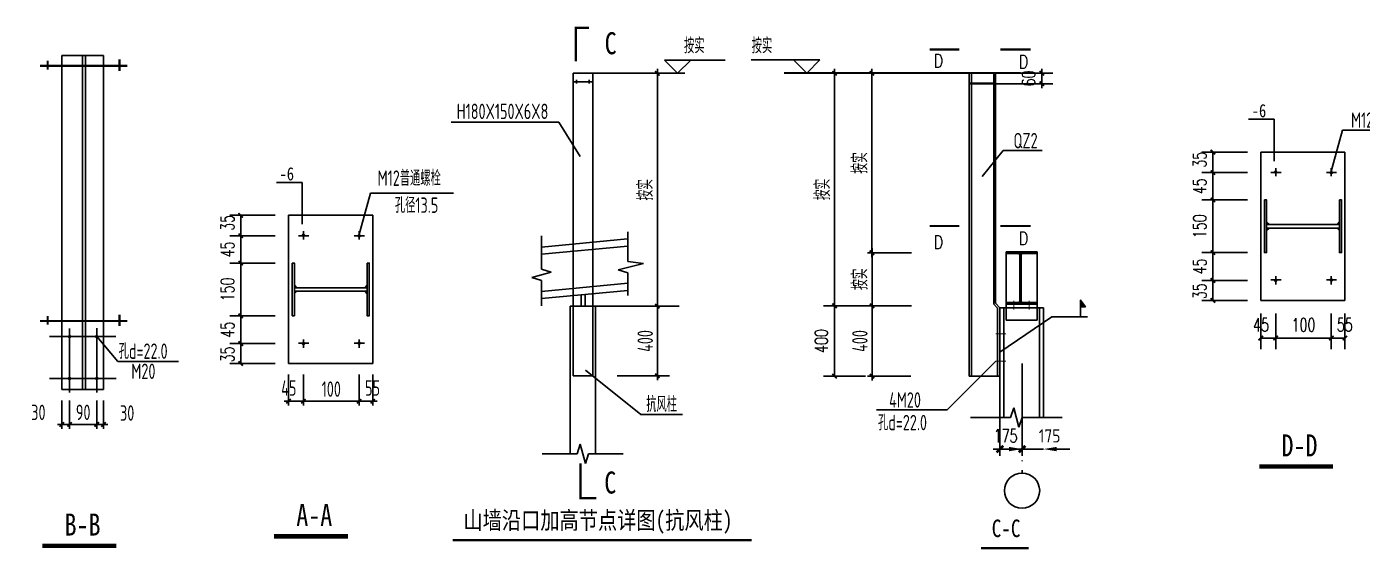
# Model space of a CAD drawing. Extents: x 293620 to 503924, y -252071 to 755100.
# Drawn here: x 422944 to 453276, y -233588 to -221716 of the extents above; entities that cross this region are included whole.
import ezdxf
from ezdxf.enums import TextEntityAlignment as Align

# ---------------------------------------------------------------- set-up
doc = ezdxf.new("R2010")
doc.units = 0
doc.header["$LTSCALE"] = 1000
doc.header["$MEASUREMENT"] = 0
doc.linetypes.add('DOTE', pattern=[2.42, 2, -0.2, 0.02, -0.2])
doc.layers.get('Defpoints').update_dxf_attribs({"color": 250})
doc.layers.add('10', color=7, linetype='Continuous', lineweight=35)
for name, color, linetype in [('dim', 7, 'Continuous'), ('DOTE', 14, 'DOTE'), ('OTHER', 7, 'Continuous'), ('PUB_DIM', 171, 'Continuous'), ('PUB_TEXT', 7, 'Continuous'), ('TEXT', 7, 'Continuous'), ('水平支撑', 4, 'Continuous')]:
    doc.layers.add(name, color=color, linetype=linetype)
doc.styles.add('-宋体', font='', dxfattribs={"width": 0.8})
doc.styles.add('DIM_FONT', font='SIMPLEX', dxfattribs={"width": 0.7, "bigfont": 'GBCBIG'})
doc.styles.get("Standard").update_dxf_attribs({"font": 'gbenor.shx', "bigfont": 'gbcbig.shx'})
doc.styles.add('TSSD_Dimension', font='Tssdeng.shx', dxfattribs={"width": 0.7, "bigfont": 'hztxt.shx'})
doc.styles.add('TSSD_REIN', font='tssdeng.shx', dxfattribs={"width": 0.7, "bigfont": 'tssdchn.shx'})
doc.styles.get('-宋体').set_extended_font_data('SimSun')
doc.dimstyles.new('DIMA', dxfattribs={"dimtxt": 300, "dimasz": 150, "dimexe": 150, "dimexo": 100, "dimgap": 50, "dimtad": 1, "dimdec": 0, "dimzin": 0, "dimdsep": 46, "dimtxsty": 'DIM_FONT', "dimblk": 'ARCHTICK', "dimcen": 0.09, "dimdle": 150, "dimclrt": 3, "dimadec": 0, "dimazin": 0, "dimtfac": 1, "dimtdec": 0, "dimtmove": 2, "dimatfit": 3, "dimldrblk": 'ARCHTICK', "dimfxl": 0, "dimtolj": 1, "dimtzin": 0, "dimarcsym": 0})
doc.dimstyles.new('dimb', dxfattribs={"dimtxt": 300, "dimasz": 300, "dimexe": 250, "dimexo": 300, "dimgap": 150, "dimtad": 1, "dimdec": 0, "dimzin": 0, "dimdsep": 46, "dimtxsty": 'Standard', "dimcen": 0.09, "dimse1": 1, "dimse2": 1, "dimclrt": 7, "dimadec": 1, "dimazin": 0, "dimtfac": 1, "dimtdec": 0, "dimtix": 1, "dimtmove": 2, "dimatfit": 3, "dimfxl": 0, "dimtolj": 1, "dimtzin": 0, "dimarcsym": 0})
doc.dimstyles.new('DIMN', dxfattribs={"dimtxt": 300, "dimasz": 100, "dimexe": 250, "dimexo": 300, "dimgap": 150, "dimtad": 1, "dimdec": 0, "dimzin": 0, "dimdsep": 46, "dimtxsty": 'DIM_FONT', "dimblk": 'ARCHTICK', "dimcen": 0.09, "dimclrt": 7, "dimazin": 2, "dimtfac": 1, "dimtdec": 0, "dimtix": 1, "dimtmove": 2, "dimatfit": 3, "dimfxl": 0, "dimtolj": 1, "dimtzin": 0, "dimarcsym": 0})
doc.dimstyles.new('TSSD_100_100', dxfattribs={"dimtxt": 350, "dimasz": 100, "dimexe": 100, "dimexo": 250, "dimgap": 100, "dimtad": 1, "dimdec": 0, "dimzin": 0, "dimdsep": 46, "dimtxsty": 'TSSD_Dimension', "dimblk": 'ARCHTICK', "dimblk1": 'ARCHTICK', "dimblk2": 'ARCHTICK', "dimcen": 0, "dimdle": 100, "dimclrt": 7, "dimadec": 0, "dimazin": 0, "dimtfac": 1, "dimtdec": 0, "dimtix": 1, "dimtmove": 2, "dimatfit": 3, "dimfxl": 0, "dimtolj": 1, "dimtzin": 0, "dimarcsym": 0})
doc.dimstyles.new('TSSD_20_100', dxfattribs={"dimtxt": 350, "dimasz": 100, "dimexe": 100, "dimexo": 250, "dimgap": 100, "dimtad": 1, "dimdec": 0, "dimlfac": 0.2, "dimzin": 0, "dimdsep": 46, "dimtxsty": 'TSSD_Dimension', "dimblk": 'ARCHTICK', "dimblk1": 'ARCHTICK', "dimblk2": 'ARCHTICK', "dimcen": 0, "dimdle": 100, "dimclrt": 7, "dimadec": 0, "dimazin": 0, "dimtfac": 1, "dimtdec": 0, "dimtix": 1, "dimtmove": 2, "dimatfit": 3, "dimfxl": 0, "dimtolj": 1, "dimtzin": 0, "dimarcsym": 0})

# ---------------------------------------------------------------- blocks, each defined once
blk = doc.blocks.new('_ArchTick')
at = {"color": 0, "linetype": 'ByBlock', "const_width": 0.4}
blk.add_lwpolyline([(-0.5, -0.5), (0.5, 0.5)], dxfattribs=at)
blk = doc.blocks.new('*D603')
at = {"layer": 'Defpoints', "color": 0}
for p in [(450969, -225651), (449883, -226849), (450969, -226849)]:
    blk.add_point(p, dxfattribs=at)
at = {"layer": 'PUB_DIM', "color": 0, "lineweight": -2}
for p, q in [((450669, -225651), (449633, -225651)), ((449883, -225651), (449883, -226849)), ((450669, -226849), (449633, -226849))]:
    blk.add_line(p, q, dxfattribs=at)
at = {"layer": 'PUB_DIM', "color": 0, "lineweight": -2, "xscale": 100, "yscale": 100, "zscale": 100}
for p, rotation in [((449883, -225651), 90), ((449883, -226849), 270)]:
    blk.add_blockref('_ArchTick', p, dxfattribs=dict(at, rotation=rotation))
at = {"layer": 'PUB_DIM', "color": 7, "insert": (449583, -226250), "char_height": 300, "attachment_point": 5, "rotation": 90, "style": 'DIM_FONT'}
blk.add_mtext('\\A1;150', dxfattribs=at)
blk = doc.blocks.new('*D604')
at = {"layer": 'Defpoints', "color": 0}
for p in [(450969, -227480), (449883, -227934), (450969, -227934)]:
    blk.add_point(p, dxfattribs=at)
at = {"layer": 'PUB_DIM', "color": 0, "lineweight": -2}
for p, q in [((450669, -227480), (449633, -227480)), ((449883, -227480), (449883, -227934)), ((450669, -227934), (449633, -227934))]:
    blk.add_line(p, q, dxfattribs=at)
at = {"layer": 'PUB_DIM', "color": 0, "lineweight": -2, "xscale": 100, "yscale": 100, "zscale": 100}
for p, rotation in [((449883, -227480), 90), ((449883, -227934), 270)]:
    blk.add_blockref('_ArchTick', p, dxfattribs=dict(at, rotation=rotation))
at = {"layer": 'PUB_DIM', "color": 7, "insert": (449583, -227726), "char_height": 300, "attachment_point": 5, "rotation": 90, "style": 'DIM_FONT'}
blk.add_mtext('\\A1;35', dxfattribs=at)
blk = doc.blocks.new('*D605')
at = {"layer": 'Defpoints', "color": 0}
for p in [(452572, -227934), (452881, -227934), (452881, -228789)]:
    blk.add_point(p, dxfattribs=at)
at = {"layer": 'PUB_DIM', "color": 0, "lineweight": -2}
for p, q in [((452572, -228234), (452572, -229039)), ((452881, -228234), (452881, -229039)), ((452572, -228789), (452881, -228789))]:
    blk.add_line(p, q, dxfattribs=at)
at = {"layer": 'PUB_DIM', "color": 0, "lineweight": -2, "xscale": 100, "yscale": 100, "zscale": 100, "rotation": 180}
blk.add_blockref('_ArchTick', (452572, -228789), dxfattribs=at)
at = {"layer": 'PUB_DIM', "color": 0, "lineweight": -2, "xscale": 100, "yscale": 100, "zscale": 100}
blk.add_blockref('_ArchTick', (452881, -228789), dxfattribs=at)
at = {"layer": 'PUB_DIM', "color": 7, "insert": (452877, -228489), "char_height": 300, "attachment_point": 5, "style": 'DIM_FONT'}
blk.add_mtext('\\A1;55', dxfattribs=at)
blk = doc.blocks.new('*D606')
at = {"layer": 'Defpoints', "color": 0}
for p in [(450969, -227934), (451309, -227934), (451309, -228789)]:
    blk.add_point(p, dxfattribs=at)
at = {"layer": 'PUB_DIM', "color": 0, "lineweight": -2}
for p, q in [((450969, -228234), (450969, -229039)), ((451309, -228234), (451309, -229039)), ((450969, -228789), (451309, -228789))]:
    blk.add_line(p, q, dxfattribs=at)
at = {"layer": 'PUB_DIM', "color": 0, "lineweight": -2, "xscale": 100, "yscale": 100, "zscale": 100, "rotation": 180}
blk.add_blockref('_ArchTick', (450969, -228789), dxfattribs=at)
at = {"layer": 'PUB_DIM', "color": 0, "lineweight": -2, "xscale": 100, "yscale": 100, "zscale": 100}
blk.add_blockref('_ArchTick', (451309, -228789), dxfattribs=at)
at = {"layer": 'PUB_DIM', "color": 7, "insert": (450976, -228489), "char_height": 300, "attachment_point": 5, "style": 'DIM_FONT'}
blk.add_mtext('\\A1;45', dxfattribs=at)
blk = doc.blocks.new('*D607')
at = {"layer": 'Defpoints', "color": 0}
for p in [(451309, -227934), (452572, -227934), (452572, -228789)]:
    blk.add_point(p, dxfattribs=at)
at = {"layer": 'PUB_DIM', "color": 0, "lineweight": -2}
for p, q in [((451309, -228234), (451309, -229039)), ((452572, -228234), (452572, -229039)), ((451309, -228789), (452572, -228789))]:
    blk.add_line(p, q, dxfattribs=at)
at = {"layer": 'PUB_DIM', "color": 0, "lineweight": -2, "xscale": 100, "yscale": 100, "zscale": 100, "rotation": 180}
blk.add_blockref('_ArchTick', (451309, -228789), dxfattribs=at)
at = {"layer": 'PUB_DIM', "color": 0, "lineweight": -2, "xscale": 100, "yscale": 100, "zscale": 100}
blk.add_blockref('_ArchTick', (452572, -228789), dxfattribs=at)
at = {"layer": 'PUB_DIM', "color": 7, "insert": (451940, -228489), "char_height": 300, "attachment_point": 5, "style": 'DIM_FONT'}
blk.add_mtext('\\A1;100', dxfattribs=at)
blk = doc.blocks.new('*D608')
at = {"layer": 'Defpoints', "color": 0}
for p in [(450969, -226849), (449883, -227480), (450969, -227480)]:
    blk.add_point(p, dxfattribs=at)
at = {"layer": 'PUB_DIM', "color": 0, "lineweight": -2}
for p, q in [((450669, -226849), (449633, -226849)), ((449883, -226849), (449883, -226749)), ((449883, -226849), (449883, -227480)), ((450669, -227480), (449633, -227480)), ((449883, -227480), (449883, -227580))]:
    blk.add_line(p, q, dxfattribs=at)
at = {"layer": 'PUB_DIM', "color": 0, "lineweight": -2, "xscale": 100, "yscale": 100, "zscale": 100}
for p, rotation in [((449883, -226849), 270), ((449883, -227480), 90)]:
    blk.add_blockref('_ArchTick', p, dxfattribs=dict(at, rotation=rotation))
at = {"layer": 'PUB_DIM', "color": 7, "insert": (449583, -227164), "char_height": 300, "attachment_point": 5, "rotation": 90, "style": 'DIM_FONT'}
blk.add_mtext('\\A1;45', dxfattribs=at)
blk = doc.blocks.new('*D609')
at = {"layer": 'Defpoints', "color": 0}
for p in [(450969, -225031), (449883, -225651), (450969, -225651)]:
    blk.add_point(p, dxfattribs=at)
at = {"layer": 'PUB_DIM', "color": 0, "lineweight": -2}
for p, q in [((450669, -225031), (449633, -225031)), ((449883, -225031), (449883, -224931)), ((449883, -225031), (449883, -225651)), ((450669, -225651), (449633, -225651)), ((449883, -225651), (449883, -225751))]:
    blk.add_line(p, q, dxfattribs=at)
at = {"layer": 'PUB_DIM', "color": 0, "lineweight": -2, "xscale": 100, "yscale": 100, "zscale": 100}
for p, rotation in [((449883, -225031), 270), ((449883, -225651), 90)]:
    blk.add_blockref('_ArchTick', p, dxfattribs=dict(at, rotation=rotation))
at = {"layer": 'PUB_DIM', "color": 7, "insert": (449583, -225341), "char_height": 300, "attachment_point": 5, "rotation": 90, "style": 'DIM_FONT'}
blk.add_mtext('\\A1;45', dxfattribs=at)
blk = doc.blocks.new('*D610')
at = {"layer": 'Defpoints', "color": 0}
for p in [(450969, -224566), (449883, -225031), (450969, -225031)]:
    blk.add_point(p, dxfattribs=at)
at = {"layer": 'PUB_DIM', "color": 0, "lineweight": -2}
for p, q in [((450669, -224566), (449633, -224566)), ((449883, -224566), (449883, -225031)), ((450669, -225031), (449633, -225031))]:
    blk.add_line(p, q, dxfattribs=at)
at = {"layer": 'PUB_DIM', "color": 0, "lineweight": -2, "xscale": 100, "yscale": 100, "zscale": 100}
for p, rotation in [((449883, -224566), 90), ((449883, -225031), 270)]:
    blk.add_blockref('_ArchTick', p, dxfattribs=dict(at, rotation=rotation))
at = {"layer": 'PUB_DIM', "color": 7, "insert": (449583, -224738), "char_height": 300, "attachment_point": 5, "rotation": 90, "style": 'DIM_FONT'}
blk.add_mtext('\\A1;35', dxfattribs=at)
blk = doc.blocks.new('*D735')
at = {"layer": 'Defpoints', "color": 0}
for p in [(423741, -229960), (423917, -229960), (423917, -230752)]:
    blk.add_point(p, dxfattribs=at)
at = {"layer": 'PUB_DIM', "color": 0, "lineweight": -2}
for p, q in [((423741, -230210), (423741, -230852)), ((423917, -230210), (423917, -230852)), ((423741, -230752), (423641, -230752)), ((423741, -230752), (423917, -230752)), ((423917, -230752), (424017, -230752))]:
    blk.add_line(p, q, dxfattribs=at)
at = {"layer": 'PUB_DIM', "color": 0, "lineweight": -2, "xscale": 100, "yscale": 100, "zscale": 100}
blk.add_blockref('_ArchTick', (423741, -230752), dxfattribs=at)
at = {"layer": 'PUB_DIM', "color": 0, "lineweight": -2, "xscale": 100, "yscale": 100, "zscale": 100, "rotation": 180}
blk.add_blockref('_ArchTick', (423917, -230752), dxfattribs=at)
at = {"layer": 'PUB_DIM', "color": 7, "insert": (423209, -230478), "char_height": 350, "attachment_point": 5, "style": 'TSSD_Dimension'}
blk.add_mtext('\\A1;30', dxfattribs=at)
blk = doc.blocks.new('*D737')
at = {"layer": 'Defpoints', "color": 0}
for p in [(423917, -229960), (424535, -229960), (424535, -230752)]:
    blk.add_point(p, dxfattribs=at)
at = {"layer": 'PUB_DIM', "color": 0, "lineweight": -2}
for p, q in [((423917, -230210), (423917, -230852)), ((424535, -230210), (424535, -230852)), ((423817, -230752), (424635, -230752))]:
    blk.add_line(p, q, dxfattribs=at)
at = {"layer": 'PUB_DIM', "color": 0, "lineweight": -2, "xscale": 100, "yscale": 100, "zscale": 100, "rotation": 180}
blk.add_blockref('_ArchTick', (423917, -230752), dxfattribs=at)
at = {"layer": 'PUB_DIM', "color": 0, "lineweight": -2, "xscale": 100, "yscale": 100, "zscale": 100}
blk.add_blockref('_ArchTick', (424535, -230752), dxfattribs=at)
at = {"layer": 'PUB_DIM', "color": 7, "insert": (424226, -230477), "char_height": 350, "attachment_point": 5, "style": 'TSSD_Dimension'}
blk.add_mtext('\\A1;90', dxfattribs=at)
blk = doc.blocks.new('*D738')
at = {"layer": 'Defpoints', "color": 0}
for p in [(424535, -229960), (424688, -229960), (424688, -230752)]:
    blk.add_point(p, dxfattribs=at)
at = {"layer": 'PUB_DIM', "color": 0, "lineweight": -2}
for p, q in [((424535, -230210), (424535, -230852)), ((424688, -230210), (424688, -230852)), ((424535, -230752), (424435, -230752)), ((424535, -230752), (424688, -230752)), ((424688, -230752), (424788, -230752))]:
    blk.add_line(p, q, dxfattribs=at)
at = {"layer": 'PUB_DIM', "color": 0, "lineweight": -2, "xscale": 100, "yscale": 100, "zscale": 100}
blk.add_blockref('_ArchTick', (424535, -230752), dxfattribs=at)
at = {"layer": 'PUB_DIM', "color": 0, "lineweight": -2, "xscale": 100, "yscale": 100, "zscale": 100, "rotation": 180}
blk.add_blockref('_ArchTick', (424688, -230752), dxfattribs=at)
at = {"layer": 'PUB_DIM', "color": 7, "insert": (425225, -230492), "char_height": 350, "attachment_point": 5, "style": 'TSSD_Dimension'}
blk.add_mtext('\\A1;30', dxfattribs=at)
blk = doc.blocks.new('*D672')
at = {"layer": 'Defpoints', "color": 0}
for p in [(437266, -222775), (437266, -228066), (437266, -228066)]:
    blk.add_point(p, dxfattribs=at)
at = {"layer": 'PUB_DIM', "color": 0, "lineweight": -2}
for p, q in [((437016, -222775), (437166, -222775)), ((437266, -222675), (437266, -228166)), ((437016, -228066), (437166, -228066))]:
    blk.add_line(p, q, dxfattribs=at)
at = {"layer": 'PUB_DIM', "color": 0, "lineweight": -2, "xscale": 100, "yscale": 100, "zscale": 100}
for p, rotation in [((437266, -222775), 90), ((437266, -228066), 270)]:
    blk.add_blockref('_ArchTick', p, dxfattribs=dict(at, rotation=rotation))
at = {"layer": 'PUB_DIM', "color": 7, "insert": (436991, -225420), "char_height": 350, "attachment_point": 5, "rotation": 90, "style": 'TSSD_Dimension'}
blk.add_mtext('\\A1;按实', dxfattribs=at)
blk = doc.blocks.new('*D673')
at = {"layer": 'Defpoints', "color": 0}
for p in [(441291, -222772), (443291, -222772), (443291, -228056)]:
    blk.add_point(p, dxfattribs=at)
at = {"layer": 'PUB_DIM', "color": 0, "lineweight": -2}
for p, q in [((443041, -222772), (441191, -222772)), ((441291, -228156), (441291, -222672)), ((443041, -228056), (441191, -228056))]:
    blk.add_line(p, q, dxfattribs=at)
at = {"layer": 'PUB_DIM', "color": 0, "lineweight": -2, "xscale": 100, "yscale": 100, "zscale": 100}
for p, rotation in [((441291, -222772), 90), ((441291, -228056), 270)]:
    blk.add_blockref('_ArchTick', p, dxfattribs=dict(at, rotation=rotation))
at = {"layer": 'PUB_DIM', "color": 7, "insert": (441016, -225414), "char_height": 350, "attachment_point": 5, "rotation": 90, "style": 'TSSD_Dimension'}
blk.add_mtext('\\A1;按实', dxfattribs=at)
blk = doc.blocks.new('*D674')
at = {"layer": 'Defpoints', "color": 0}
for p in [(442139, -222772), (442493, -222772), (442493, -226850)]:
    blk.add_point(p, dxfattribs=at)
at = {"layer": 'PUB_DIM', "color": 0, "lineweight": -2}
for p, q in [((442243, -222772), (442039, -222772)), ((442139, -226950), (442139, -222672)), ((442243, -226850), (442039, -226850))]:
    blk.add_line(p, q, dxfattribs=at)
at = {"layer": 'PUB_DIM', "color": 0, "lineweight": -2, "xscale": 100, "yscale": 100, "zscale": 100}
for p, rotation in [((442139, -222772), 90), ((442139, -226850), 270)]:
    blk.add_blockref('_ArchTick', p, dxfattribs=dict(at, rotation=rotation))
at = {"layer": 'PUB_DIM', "color": 7, "insert": (441864, -224811), "char_height": 350, "attachment_point": 5, "rotation": 90, "style": 'TSSD_Dimension'}
blk.add_mtext('\\A1;按实', dxfattribs=at)
blk = doc.blocks.new('*D675')
at = {"layer": 'Defpoints', "color": 0}
for p in [(437266, -228066), (437266, -229647), (437266, -229647)]:
    blk.add_point(p, dxfattribs=at)
at = {"layer": 'PUB_DIM', "color": 0, "lineweight": -2}
for p, q in [((437016, -228066), (437166, -228066)), ((437266, -227966), (437266, -229747)), ((437516, -229647), (437366, -229647))]:
    blk.add_line(p, q, dxfattribs=at)
at = {"layer": 'PUB_DIM', "color": 0, "lineweight": -2, "xscale": 100, "yscale": 100, "zscale": 100}
for p, rotation in [((437266, -228066), 90), ((437266, -229647), 270)]:
    blk.add_blockref('_ArchTick', p, dxfattribs=dict(at, rotation=rotation))
at = {"layer": 'PUB_DIM', "color": 7, "insert": (436991, -228856), "char_height": 350, "attachment_point": 5, "rotation": 90, "style": 'TSSD_Dimension'}
blk.add_mtext('\\A1;400', dxfattribs=at)
blk = doc.blocks.new('*D676')
at = {"layer": 'Defpoints', "color": 0}
for p in [(441290, -228056), (442290, -228056), (442290, -229656)]:
    blk.add_point(p, dxfattribs=at)
at = {"layer": 'PUB_DIM', "color": 0, "lineweight": -2}
for p, q in [((441990, -228056), (441040, -228056)), ((441290, -229656), (441290, -228056)), ((441990, -229656), (441040, -229656))]:
    blk.add_line(p, q, dxfattribs=at)
at = {"layer": 'PUB_DIM', "color": 0, "lineweight": -2, "xscale": 100, "yscale": 100, "zscale": 100}
for p, rotation in [((441290, -228056), 90), ((441290, -229656), 270)]:
    blk.add_blockref('_ArchTick', p, dxfattribs=dict(at, rotation=rotation))
at = {"layer": 'PUB_DIM', "color": 7, "insert": (440990, -228856), "char_height": 300, "attachment_point": 5, "rotation": 90, "style": 'DIM_FONT'}
blk.add_mtext('\\A1;400', dxfattribs=at)
blk = doc.blocks.new('*D677')
at = {"layer": 'Defpoints', "color": 0}
for p in [(445549, -230017), (446035, -230017), (445549, -231312)]:
    blk.add_point(p, dxfattribs=at)
at = {"layer": 'PUB_DIM', "color": 0, "lineweight": -2}
for p, q in [((445249, -231312), (444949, -231312)), ((446035, -231312), (445549, -231312)), ((446335, -231312), (446635, -231312))]:
    blk.add_line(p, q, dxfattribs=at)
at = {"layer": 'PUB_DIM', "color": 0}
for points in [[(445249, -231262), (445249, -231362), (445549, -231312)], [(446335, -231262), (446335, -231362), (446035, -231312)]]:
    blk.add_solid(points, dxfattribs=at)
at = {"layer": 'PUB_DIM', "color": 7, "insert": (446174, -231012), "char_height": 300, "attachment_point": 5}
blk.add_mtext('\\A1;175', dxfattribs=at)
blk = doc.blocks.new('*D678')
at = {"layer": 'Defpoints', "color": 0}
for p in [(445045, -230017), (445549, -230017), (445045, -231312)]:
    blk.add_point(p, dxfattribs=at)
at = {"layer": 'PUB_DIM', "color": 0, "lineweight": -2}
for p, q in [((445045, -230117), (445045, -231462)), ((445549, -230117), (445549, -231462)), ((445699, -231312), (444895, -231312))]:
    blk.add_line(p, q, dxfattribs=at)
at = {"layer": 'PUB_DIM', "color": 0, "lineweight": -2, "xscale": 150, "yscale": 150, "zscale": 150, "rotation": 180}
blk.add_blockref('_ArchTick', (445045, -231312), dxfattribs=at)
at = {"layer": 'PUB_DIM', "color": 0, "lineweight": -2, "xscale": 150, "yscale": 150, "zscale": 150}
blk.add_blockref('_ArchTick', (445549, -231312), dxfattribs=at)
at = {"layer": 'PUB_DIM', "color": 3, "insert": (445177, -231012), "char_height": 300, "attachment_point": 5, "style": 'DIM_FONT'}
blk.add_mtext('\\A1;175', dxfattribs=at)
blk = doc.blocks.new('*D680')
at = {"layer": 'Defpoints', "color": 0}
for p in [(444484, -222772), (445998, -222772), (444484, -223012)]:
    blk.add_point(p, dxfattribs=at)
at = {"layer": 'PUB_DIM', "color": 0, "lineweight": -2}
for p, q in [((444784, -222772), (446248, -222772)), ((445998, -222772), (445998, -222672)), ((445998, -223012), (445998, -222772)), ((444784, -223012), (446248, -223012)), ((445998, -223012), (445998, -223112))]:
    blk.add_line(p, q, dxfattribs=at)
at = {"layer": 'PUB_DIM', "color": 0, "lineweight": -2, "xscale": 100, "yscale": 100, "zscale": 100}
for p, rotation in [((445998, -222772), 270), ((445998, -223012), 90)]:
    blk.add_blockref('_ArchTick', p, dxfattribs=dict(at, rotation=rotation))
at = {"layer": 'PUB_DIM', "color": 7, "insert": (445698, -222892), "char_height": 300, "attachment_point": 5, "rotation": 90, "style": 'DIM_FONT'}
blk.add_mtext('\\A1;60', dxfattribs=at)
blk = doc.blocks.new('*D688')
at = {"layer": 'Defpoints', "color": 0}
for p in [(428890, -227086), (427804, -228284), (428890, -228284)]:
    blk.add_point(p, dxfattribs=at)
at = {"layer": 'PUB_DIM', "color": 0, "lineweight": -2}
for p, q in [((428590, -227086), (427554, -227086)), ((427804, -227086), (427804, -228284)), ((428590, -228284), (427554, -228284))]:
    blk.add_line(p, q, dxfattribs=at)
at = {"layer": 'PUB_DIM', "color": 0, "lineweight": -2, "xscale": 100, "yscale": 100, "zscale": 100}
for p, rotation in [((427804, -227086), 90), ((427804, -228284), 270)]:
    blk.add_blockref('_ArchTick', p, dxfattribs=dict(at, rotation=rotation))
at = {"layer": 'PUB_DIM', "color": 7, "insert": (427504, -227685), "char_height": 300, "attachment_point": 5, "rotation": 90, "style": 'DIM_FONT'}
blk.add_mtext('\\A1;150', dxfattribs=at)
blk = doc.blocks.new('*D689')
at = {"layer": 'Defpoints', "color": 0}
for p in [(428890, -228915), (427804, -229368), (428890, -229368)]:
    blk.add_point(p, dxfattribs=at)
at = {"layer": 'PUB_DIM', "color": 0, "lineweight": -2}
for p, q in [((428590, -228915), (427554, -228915)), ((427804, -228915), (427804, -229368)), ((428590, -229368), (427554, -229368))]:
    blk.add_line(p, q, dxfattribs=at)
at = {"layer": 'PUB_DIM', "color": 0, "lineweight": -2, "xscale": 100, "yscale": 100, "zscale": 100}
for p, rotation in [((427804, -228915), 90), ((427804, -229368), 270)]:
    blk.add_blockref('_ArchTick', p, dxfattribs=dict(at, rotation=rotation))
at = {"layer": 'PUB_DIM', "color": 7, "insert": (427504, -229160), "char_height": 300, "attachment_point": 5, "rotation": 90, "style": 'DIM_FONT'}
blk.add_mtext('\\A1;35', dxfattribs=at)
blk = doc.blocks.new('*D690')
at = {"layer": 'Defpoints', "color": 0}
for p in [(430493, -229368), (430802, -229368), (430802, -230224)]:
    blk.add_point(p, dxfattribs=at)
at = {"layer": 'PUB_DIM', "color": 0, "lineweight": -2}
for p, q in [((430493, -229618), (430493, -230324)), ((430802, -229618), (430802, -230324)), ((430393, -230224), (430902, -230224))]:
    blk.add_line(p, q, dxfattribs=at)
at = {"layer": 'PUB_DIM', "color": 0, "lineweight": -2, "xscale": 100, "yscale": 100, "zscale": 100, "rotation": 180}
blk.add_blockref('_ArchTick', (430493, -230224), dxfattribs=at)
at = {"layer": 'PUB_DIM', "color": 0, "lineweight": -2, "xscale": 100, "yscale": 100, "zscale": 100}
blk.add_blockref('_ArchTick', (430802, -230224), dxfattribs=at)
at = {"layer": 'PUB_DIM', "color": 7, "insert": (430798, -229924), "char_height": 350, "attachment_point": 5, "style": 'TSSD_Dimension'}
blk.add_mtext('\\A1;55', dxfattribs=at)
blk = doc.blocks.new('*D691')
at = {"layer": 'Defpoints', "color": 0}
for p in [(428890, -229368), (429229, -229368), (429229, -230224)]:
    blk.add_point(p, dxfattribs=at)
at = {"layer": 'PUB_DIM', "color": 0, "lineweight": -2}
for p, q in [((428890, -229618), (428890, -230324)), ((429229, -229618), (429229, -230324)), ((428790, -230224), (429329, -230224))]:
    blk.add_line(p, q, dxfattribs=at)
at = {"layer": 'PUB_DIM', "color": 0, "lineweight": -2, "xscale": 100, "yscale": 100, "zscale": 100, "rotation": 180}
blk.add_blockref('_ArchTick', (428890, -230224), dxfattribs=at)
at = {"layer": 'PUB_DIM', "color": 0, "lineweight": -2, "xscale": 100, "yscale": 100, "zscale": 100}
blk.add_blockref('_ArchTick', (429229, -230224), dxfattribs=at)
at = {"layer": 'PUB_DIM', "color": 7, "insert": (428897, -229924), "char_height": 350, "attachment_point": 5, "style": 'TSSD_Dimension'}
blk.add_mtext('\\A1;45', dxfattribs=at)
blk = doc.blocks.new('*D692')
at = {"layer": 'Defpoints', "color": 0}
for p in [(429229, -229368), (430493, -229368), (430493, -230224)]:
    blk.add_point(p, dxfattribs=at)
at = {"layer": 'PUB_DIM', "color": 0, "lineweight": -2}
for p, q in [((429229, -229618), (429229, -230324)), ((430493, -229618), (430493, -230324)), ((429129, -230224), (430593, -230224))]:
    blk.add_line(p, q, dxfattribs=at)
at = {"layer": 'PUB_DIM', "color": 0, "lineweight": -2, "xscale": 100, "yscale": 100, "zscale": 100, "rotation": 180}
blk.add_blockref('_ArchTick', (429229, -230224), dxfattribs=at)
at = {"layer": 'PUB_DIM', "color": 0, "lineweight": -2, "xscale": 100, "yscale": 100, "zscale": 100}
blk.add_blockref('_ArchTick', (430493, -230224), dxfattribs=at)
at = {"layer": 'PUB_DIM', "color": 7, "insert": (429861, -229949), "char_height": 350, "attachment_point": 5, "style": 'TSSD_Dimension'}
blk.add_mtext('\\A1;100', dxfattribs=at)
blk = doc.blocks.new('*D693')
at = {"layer": 'Defpoints', "color": 0}
for p in [(428890, -228284), (427804, -228915), (428890, -228915)]:
    blk.add_point(p, dxfattribs=at)
at = {"layer": 'PUB_DIM', "color": 0, "lineweight": -2}
for p, q in [((428590, -228284), (427554, -228284)), ((427804, -228284), (427804, -228184)), ((427804, -228284), (427804, -228915)), ((428590, -228915), (427554, -228915)), ((427804, -228915), (427804, -229015))]:
    blk.add_line(p, q, dxfattribs=at)
at = {"layer": 'PUB_DIM', "color": 0, "lineweight": -2, "xscale": 100, "yscale": 100, "zscale": 100}
for p, rotation in [((427804, -228284), 270), ((427804, -228915), 90)]:
    blk.add_blockref('_ArchTick', p, dxfattribs=dict(at, rotation=rotation))
at = {"layer": 'PUB_DIM', "color": 7, "insert": (427504, -228599), "char_height": 300, "attachment_point": 5, "rotation": 90, "style": 'DIM_FONT'}
blk.add_mtext('\\A1;45', dxfattribs=at)
blk = doc.blocks.new('*D694')
at = {"layer": 'Defpoints', "color": 0}
for p in [(428890, -226465), (427804, -227086), (428890, -227086)]:
    blk.add_point(p, dxfattribs=at)
at = {"layer": 'PUB_DIM', "color": 0, "lineweight": -2}
for p, q in [((428590, -226465), (427554, -226465)), ((427804, -226465), (427804, -226365)), ((427804, -226465), (427804, -227086)), ((428590, -227086), (427554, -227086)), ((427804, -227086), (427804, -227186))]:
    blk.add_line(p, q, dxfattribs=at)
at = {"layer": 'PUB_DIM', "color": 0, "lineweight": -2, "xscale": 100, "yscale": 100, "zscale": 100}
for p, rotation in [((427804, -226465), 270), ((427804, -227086), 90)]:
    blk.add_blockref('_ArchTick', p, dxfattribs=dict(at, rotation=rotation))
at = {"layer": 'PUB_DIM', "color": 7, "insert": (427504, -226776), "char_height": 300, "attachment_point": 5, "rotation": 90, "style": 'DIM_FONT'}
blk.add_mtext('\\A1;45', dxfattribs=at)
blk = doc.blocks.new('*D695')
at = {"layer": 'Defpoints', "color": 0}
for p in [(428890, -226001), (427804, -226465), (428890, -226465)]:
    blk.add_point(p, dxfattribs=at)
at = {"layer": 'PUB_DIM', "color": 0, "lineweight": -2}
for p, q in [((428590, -226001), (427554, -226001)), ((427804, -226001), (427804, -226465)), ((428590, -226465), (427554, -226465))]:
    blk.add_line(p, q, dxfattribs=at)
at = {"layer": 'PUB_DIM', "color": 0, "lineweight": -2, "xscale": 100, "yscale": 100, "zscale": 100}
for p, rotation in [((427804, -226001), 90), ((427804, -226465), 270)]:
    blk.add_blockref('_ArchTick', p, dxfattribs=dict(at, rotation=rotation))
at = {"layer": 'PUB_DIM', "color": 7, "insert": (427504, -226173), "char_height": 300, "attachment_point": 5, "rotation": 90, "style": 'DIM_FONT'}
blk.add_mtext('\\A1;35', dxfattribs=at)
blk = doc.blocks.new('*D696')
at = {"layer": 'Defpoints', "color": 0}
for p in [(442141, -226850), (443291, -226850), (443291, -228056)]:
    blk.add_point(p, dxfattribs=at)
at = {"layer": 'dim', "color": 0, "lineweight": -2}
for p, q in [((443041, -226850), (442041, -226850)), ((442141, -228156), (442141, -226750)), ((443041, -228056), (442041, -228056))]:
    blk.add_line(p, q, dxfattribs=at)
at = {"layer": 'dim', "color": 0, "lineweight": -2, "xscale": 100, "yscale": 100, "zscale": 100}
for p, rotation in [((442141, -226850), 90), ((442141, -228056), 270)]:
    blk.add_blockref('_ArchTick', p, dxfattribs=dict(at, rotation=rotation))
at = {"layer": 'dim', "color": 7, "insert": (441866, -227453), "char_height": 350, "attachment_point": 5, "rotation": 90, "style": 'TSSD_Dimension'}
blk.add_mtext('\\A1;按实', dxfattribs=at)
blk = doc.blocks.new('*D697')
at = {"layer": 'Defpoints', "color": 0}
for p in [(443275, -228056), (442141, -229656), (443275, -229656)]:
    blk.add_point(p, dxfattribs=at)
at = {"layer": 'dim', "color": 0, "lineweight": -2}
for p, q in [((443025, -228056), (442041, -228056)), ((442141, -227956), (442141, -229756)), ((443025, -229656), (442041, -229656))]:
    blk.add_line(p, q, dxfattribs=at)
at = {"layer": 'dim', "color": 0, "lineweight": -2, "xscale": 100, "yscale": 100, "zscale": 100}
for p, rotation in [((442141, -228056), 90), ((442141, -229656), 270)]:
    blk.add_blockref('_ArchTick', p, dxfattribs=dict(at, rotation=rotation))
at = {"layer": 'dim', "color": 7, "insert": (441866, -228856), "char_height": 350, "attachment_point": 5, "rotation": 90, "style": 'TSSD_Dimension'}
blk.add_mtext('\\A1;400', dxfattribs=at)

msp = doc.modelspace()

# ---------------------------------------------------------------- hatches: boundary and pattern name
at = {"layer": 'PUB_TEXT'}
h = msp.add_hatch(dxfattribs=at)
h.set_pattern_fill('ANSI31', color=256, style=0)
h.set_pattern_definition([(45, (401910.30355, -348796.92477), (-0.08838834765, 0.08838834765), [])])
h.paths.add_polyline_path([(446878.3, -228076.9), (446986.3, -228076.9), (446878.3, -227926.9)])

# ---------------------------------------------------------------- linework, layer by layer
for points, const_width in [([(445361.9, -227936.3), (445361.9, -228146.1)], 26), ([(445709.2, -227936.3), (445709.2, -228146.1)], 25)]:
    msp.add_lwpolyline(points, dxfattribs=dict(const_width=const_width))
at = {"layer": '10'}
for p, q in [((445509.8, -222772.3, 400), (440149.1, -222772.3, 400)), ((444948.7, -223002.8, 400), (444348.7, -223002.8, 400)), ((444948.7, -223012.3, 400), (444348.7, -223012.3, 400))]:
    msp.add_line(p, q, dxfattribs=at)
at = {"layer": 'DOTE'}
msp.add_line((445549, -229368.7), (445549, -231855.5), dxfattribs=at)
at = {"layer": 'OTHER'}
for p, q in [((434631.8, -226470), (434631.8, -227224.1)), ((436594.8, -226374.4), (436594.8, -227049)), ((436950.2, -227096.4), (436374.8, -227239)), ((436594.8, -227049), (436950.2, -227096.4)), ((434851.8, -227294.1), (434411.8, -227414.1)), ((434411.8, -227414.1), (434631.8, -227484.1)), ((434631.8, -227224.1), (434851.8, -227294.1)), ((434631.8, -227484.1), (434631.8, -228057.7)), ((436374.8, -227239), (436594.8, -227309)), ((436594.8, -227309), (436594.8, -227825.7)), ((445288.5, -230592.5), (445358.5, -230372.5)), ((445358.5, -230372.5), (445478.5, -230812.5)), ((444376.3, -230592.5), (445288.5, -230592.5)), ((445478.5, -230812.5), (445548.5, -230592.5)), ((445548.5, -230592.5), (446460.7, -230592.5)), ((434651, -231419.9), (435441.7, -231419.9)), ((435441.7, -231419.9), (435511.7, -231199.9)), ((435511.7, -231199.9), (435631.7, -231639.9)), ((435631.7, -231639.9), (435701.7, -231419.9)), ((435701.7, -231419.9), (436492.4, -231419.9))]:
    msp.add_line(p, q, dxfattribs=at)
at = {"layer": 'PUB_DIM'}
for p, q in [((437425.4, -222474.8), (438025.4, -222474.8)), ((437725.4, -222774.8), (437425.4, -222474.8)), ((437725.4, -222474.8), (438805.4, -222474.8)), ((438025.4, -222474.8), (437725.4, -222774.8)), ((440657.2, -222472.3), (439394.3, -222472.3)), ((440357.2, -222472.3), (440957.2, -222472.3)), ((440657.2, -222772.3), (440357.2, -222472.3)), ((440957.2, -222472.3), (440657.2, -222772.3)), ((436351.9, -229646.9), (437542.8, -229646.9)), ((436966, -229646.9), (436351.9, -229646.9))]:
    msp.add_line(p, q, dxfattribs=at)
at = {"layer": 'PUB_DIM', "const_width": 50}
for points in [[(443452, -222232.5), (444127.4, -222232.5)], [(445744.9, -222232.5), (445059, -222232.5)], [(443452, -226245.2), (444127.4, -226245.2)], [(445744.9, -226245.2), (445059, -226245.2)]]:
    msp.add_lwpolyline(points, dxfattribs=at)
at = {"layer": 'PUB_TEXT'}
for p, q in [((446878.3, -228306.9), (446878.3, -227926.9)), ((446878.3, -227926.9), (446986.3, -228076.9)), ((446986.3, -228076.9), (446878.3, -228076.9)), ((445046.3, -229107.9), (446227.3, -228306.9)), ((446227.3, -228306.9), (447038.3, -228306.9)), ((444952.9, -229314.2), (443846.3, -230421.9)), ((443846.3, -230421.9), (442246.8, -230421.9))]:
    msp.add_line(p, q, dxfattribs=at)
at = {"layer": '水平支撑'}
for p, q in [((423741, -229960.5), (423741, -222371.4)), ((424214.3, -222371.4), (423741, -222371.4)), ((423741, -222371.4), (424687.6, -222371.4)), ((424214.3, -222371.4), (424214.3, -229960.5)), ((424276, -222371.4), (424276, -229960.5)), ((424687.6, -229960.5), (424687.6, -222371.4)), ((435428.1, -222924.9), (435428.1, -223003)), ((435715.6, -222924.9), (435715.6, -223003)), ((435801.1, -222774.8), (437891.4, -222774.8)), ((444348.7, -228066.1), (444348.7, -222772.3)), ((444399.2, -228058.1), (444399.2, -222772.3)), ((444906.6, -228016.2), (444906.6, -222772.3)), ((444948.7, -227996), (444948.7, -222772.3)), ((435354.5, -222965.5), (435801.1, -222965.5)), ((451275.7, -223817.8), (450693.9, -223817.8)), ((451275.7, -224768.3), (451275.7, -223817.8)), ((435025.9, -223883.9), (432586.1, -223883.9)), ((435511.7, -224666.7), (435025.9, -223883.9)), ((452562.2, -225028.3), (452829.2, -224064.1)), ((452829.2, -224064.1), (454718.5, -224064.1)), ((444643.1, -225115.7), (445117.2, -224531.4)), ((445117.2, -224531.4), (446002.1, -224531.4)), ((450968.9, -224566.4), (452881, -224566.4)), ((450968.9, -224566.4), (450968.9, -227933.8)), ((452881, -227933.8), (452881, -224566.4)), ((451198, -225030.6), (451429.7, -225030.6)), ((451308.5, -225113.9), (451308.5, -224926.5)), ((452461.8, -225030.6), (452693.6, -225030.6)), ((452572.3, -225113.9), (452572.3, -224926.5)), ((429196.7, -225252.5), (428614.8, -225252.5)), ((429196.7, -226203), (429196.7, -225252.5)), ((430483.1, -226463), (430750.1, -225498.7)), ((430750.1, -225498.7), (432639.5, -225498.7)), ((428889.8, -226001.1), (430802, -226001.1)), ((428889.8, -226001.1), (428889.8, -229368.5)), ((430802, -229368.5), (430802, -226001.1)), ((451101.9, -226155.3), (451158.6, -226210.6)), ((452705.3, -226210.6), (452754.7, -226152.2)), ((429119, -226465.3), (429350.7, -226465.3)), ((429229.5, -226548.6), (429229.5, -226361.2)), ((430382.8, -226465.3), (430614.5, -226465.3)), ((430493.3, -226548.6), (430493.3, -226361.2)), ((434631.8, -226723.7), (436587.6, -226539)), ((451101.9, -226344.9), (451158.6, -226289.6)), ((452705.3, -226289.6), (452754.7, -226348)), ((434631.8, -226886.1), (436594.8, -226700.7)), ((445190.7, -226828.9), (445890.1, -226828.9)), ((445190.7, -226871.8), (445190.7, -226828.9)), ((445190.7, -226850.4), (445190.7, -228382.8)), ((445190.7, -226871.8), (445890.1, -226871.8)), ((445475.6, -226871.8), (445500.9, -226900.4)), ((445500.9, -226871.8), (445500.9, -227979.5)), ((445530.9, -226871.8), (445530.9, -227979.5)), ((445530.9, -226897.8), (445557.7, -226871.8)), ((445890.1, -226828.9), (445890.1, -228382.8)), ((445890.1, -226871.8), (445890.1, -226828.9)), ((451198, -227469.6), (451429.7, -227469.6)), ((451308.5, -227386.3), (451308.5, -227573.7)), ((451308.5, -227386.3), (451308.5, -227573.7)), ((452461.8, -227469.6), (452693.6, -227469.6)), ((452572.3, -227386.3), (452572.3, -227573.7)), ((452572.3, -227386.3), (452572.3, -227573.7)), ((429022.8, -227590), (429079.5, -227645.3)), ((429022.8, -227779.6), (429079.5, -227724.2)), ((430626.3, -227645.3), (430675.7, -227586.9)), ((430626.3, -227724.2), (430675.7, -227782.7)), ((434631.8, -227728.4), (436594.8, -227543)), ((434631.8, -227890.7), (436594.8, -227705.4)), ((435284, -228066), (435284, -231419.9)), ((435284, -228066), (435859.4, -228066)), ((435536.2, -227798.2), (435536.2, -228066)), ((435623.5, -227798.2), (435623.5, -228066)), ((435859.4, -228066), (435859.4, -231419.9)), ((435859.4, -228066), (437763.1, -228066)), ((444348.7, -229656), (444348.7, -228066.1)), ((444399.2, -229656), (444399.2, -228058.1)), ((444906.6, -228016.2), (444994.5, -228111.5)), ((444948.7, -227996), (445045, -228103.4)), ((445190.7, -227979.5), (445890.1, -227979.5)), ((445190.7, -228022.4), (445190.7, -227979.5)), ((445190.7, -228022.4), (445890.1, -228022.4)), ((445475.6, -227979.5), (445500.9, -227951)), ((445530.9, -227953.5), (445557.7, -227979.5)), ((445890.1, -228022.4), (445890.1, -227979.5)), ((450968.9, -227933.8), (452881, -227933.8)), ((444994.5, -229656), (444994.5, -228111.5)), ((445045, -229656), (445045, -228103.4)), ((445045, -228103.4), (446034.9, -228103.4)), ((445137.8, -228103.4), (445137.8, -230592.5)), ((445190.7, -228382.8), (445890.1, -228382.8)), ((445942.1, -228103.4), (445942.1, -230605.8)), ((446034.9, -228103.4), (446034.9, -230605.8)), ((423916.8, -228569.5), (423916.8, -230029.4)), ((424535.2, -228566.2), (424535.2, -230029.4)), ((423462.4, -228757), (424969.8, -228757)), ((424537.2, -228754.1), (425014.6, -229320.1)), ((429119, -228904.3), (429350.7, -228904.3)), ((429229.5, -228821), (429229.5, -229008.4)), ((429229.5, -228821), (429229.5, -229008.4)), ((430382.8, -228904.3), (430614.5, -228904.3)), ((430493.3, -228821), (430493.3, -229008.4)), ((430493.3, -228821), (430493.3, -229008.4)), ((425014.6, -229320.1), (426390, -229320.1)), ((428889.8, -229368.5), (430802, -229368.5)), ((435635.1, -229516), (436891.7, -230525.7)), ((423458.8, -229706.6), (424975.1, -229706.6)), ((444348.7, -229656, 400), (445045, -229656)), ((445045, -229656), (445045, -230592.5)), ((423741, -229960.5), (424687.6, -229960.5)), ((436891.7, -230525.7), (437834.6, -230525.7))]:
    msp.add_line(p, q, dxfattribs=at)
for points, const_width in [([(435714.2, -221741.2), (435413.8, -221741.2), (435413.8, -222505.4)], 50), ([(423246.3, -222604.5), (425226.1, -222604.5)], 50), ([(423419.8, -222489), (423419.8, -222691.2)], 50), ([(425052.7, -222460.1), (425052.7, -222720.1)], 50), ([(423246.3, -228401.5), (425226.1, -228401.5)], 50), ([(423419.8, -228285.9), (423419.8, -228488.1)], 50), ([(425052.7, -228257.1), (425052.7, -228517)], 50), ([(444952.9, -228695.6), (445182.7, -228695.6)], 20), ([(444952.9, -229314.2), (445182.7, -229314.2)], 20), ([(435523, -231633.8), (435523, -232425.2), (435878, -232425.2)], 50), ([(450938.1, -231710.3), (452613.1, -231710.3)], 100), ([(428563.6, -233293.8), (430238.5, -233293.8)], 100), ([(423301.3, -233508.2), (424976.2, -233508.2)], 100), ([(432620.6, -233379.5), (439411.8, -233379.5)], 50), ([(444618, -233563.4), (445697.8, -233563.4)], 50)]:
    msp.add_lwpolyline(points, dxfattribs=dict(at, const_width=const_width))
for points in [[(435354.5, -229646.9), (435801.1, -229646.9), (435801.1, -222774.8), (435354.5, -222774.8)], [(451052.5, -225651.3), (451101.9, -225651.3), (451101.9, -226848.8), (451052.5, -226848.8)], [(452754.7, -225651.3), (452804.1, -225651.3), (452804.1, -226848.8), (452754.7, -226848.8)], [(451101.9, -226210.6), (452754.7, -226210.6), (452754.7, -226289.6), (451101.9, -226289.6)], [(428973.4, -227086), (429022.8, -227086), (429022.8, -228283.5), (428973.4, -228283.5)], [(430675.7, -227086), (430725, -227086), (430725, -228283.5), (430675.7, -228283.5)], [(429022.8, -227645.3), (430675.7, -227645.3), (430675.7, -227724.2), (429022.8, -227724.2)]]:
    msp.add_lwpolyline(points, close=True, dxfattribs=at)
at = {"layer": '水平支撑', "const_width": 39.8}
for points in [[(451288.4, -225020.2, 1), (451328.7, -225020.2, 1)], [(452552.2, -225030.6, 1), (452592.5, -225030.6, 1)], [(429209.4, -226454.9, 1), (429249.6, -226454.9, 1)], [(430473.2, -226465.3, 1), (430513.4, -226465.3, 1)], [(451288.4, -227480, -1), (451328.7, -227480, -1)], [(451288.4, -227480, -1), (451328.7, -227480, -1)], [(452552.2, -227469.6, -1), (452592.5, -227469.6, -1)], [(452552.2, -227469.6, -1), (452592.5, -227469.6, -1)], [(423896.7, -228757, 1), (423937, -228757, 1)], [(424515.1, -228757, 1), (424555.3, -228757, 1)], [(429209.4, -228914.7, -1), (429249.6, -228914.7, -1)], [(429209.4, -228914.7, -1), (429249.6, -228914.7, -1)], [(430473.2, -228904.3, -1), (430513.4, -228904.3, -1)], [(430473.2, -228904.3, -1), (430513.4, -228904.3, -1)], [(423896.7, -229706.6, 1), (423937, -229706.6, 1)], [(424515.1, -229706.6, 1), (424555.3, -229706.6, 1)]]:
    msp.add_lwpolyline(points, format="xyb", close=True, dxfattribs=at)
at = {"layer": '水平支撑'}
msp.add_circle((445549, -232255.5), 400, dxfattribs=at)

# ---------------------------------------------------------------- texts
at = {"layer": 'PUB_DIM', "style": 'DIM_FONT', "width": 0.8}
for p in [(443647.3, -222491.8), (445581, -222512.8), (443647.3, -226610.2), (445581, -226525.4)]:
    msp.add_text('D', height=300, dxfattribs=at).set_placement(p, align=Align.MIDDLE)
at = {"layer": 'PUB_TEXT'}
for s, height, style, width, p in [('C', 500, '-宋体', 0.8, (436069.2, -222341.6)), ('H180X150X6X8', 350, 'TSSD_REIN', 0.7, (432709.4, -223814.5)), ('-6', 300, '-宋体', 0.8, (450766.6, -223773.1)), ('M12普通螺栓', 350, 'TSSD_REIN', 0.7, (453020.6, -224013.5)), ('QZ2', 350, 'TSSD_REIN', 0.7, (445354.2, -224479.2)), ('-6', 300, '-宋体', 0.8, (428687.6, -225207.7)), ('孔径13.5', 350, 'TSSD_REIN', 0.7, (431305.7, -225945.8)), ('孔d=22.0', 350, 'TSSD_REIN', 0.7, (425031.9, -229261.8)), ('M20', 350, 'TSSD_REIN', 0.7, (425319.7, -229719.8)), ('抗风柱', 350, 'TSSD_REIN', 0.7, (437013.6, -230468.3)), ('4M20', 350, 'TSSD_REIN', 0.7, (442529.1, -230370.5)), ('孔d=22.0', 350, 'TSSD_REIN', 0.7, (442277.5, -230884.3)), ('D-D', 500, '-宋体', 0.8, (451441.1, -231478.5)), ('C', 500, '-宋体', 0.8, (436061.2, -232321.4)), ('A-A', 500, '-宋体', 0.8, (429066.6, -233062)), ('B-B', 500, '-宋体', 0.8, (423804.2, -233276.4)), ('山墙沿口加高节点详图(抗风柱)', 400, '-宋体', 0.8, (432861.8, -233128)), ('C-C', 400, '-宋体', 0.8, (444859.2, -233311.9))]:
    msp.add_text(s, height=height, dxfattribs=dict(at, style=style, width=width)).set_placement(p)
at = {"layer": 'PUB_TEXT', "style": 'TSSD_REIN', "width": 0.7}
msp.add_text('M12普通螺栓', height=350, dxfattribs=at).set_placement((430912.7, -225436.5), align=Align.BOTTOM_LEFT)
at = {"layer": 'TEXT', "style": 'TSSD_REIN', "width": 0.7}
for p in [(437872.2, -222427), (439409.1, -222427)]:
    msp.add_text('按实', height=350, dxfattribs=at).set_placement(p, align=Align.BOTTOM_LEFT)

# ---------------------------------------------------------------- dimensions: what is measured, and where the dimension line sits
at = {"layer": 'dim'}
for base, p1, p2, text, picture, middle in [((442141.3, -226850.4), (443291.3, -228056), (443291.3, -226850.4), '按实', '*D696', (441866.3, -227453.2)), ((442141.3, -229656), (443275.1, -228056), (443275.1, -229656), '400', '*D697', (441866.3, -228856))]:
    dim = msp.add_linear_dim(base=base, p1=p1, p2=p2, angle=90, text=text, dimstyle='TSSD_100_100', dxfattribs=at)
    dim.commit()
    dim.dimension.update_dxf_attribs({"geometry": picture, "text_midpoint": middle})
at = {"layer": 'PUB_DIM'}
for p1, p2, distance, text, dimstyle, picture, middle in [((437266, -222774.8), (437266, -228066), 0, '按实', 'TSSD_20_100', '*D672', (436991, -225420.4)), ((443291.3, -228056), (443291.3, -222772.3), 2000, '按实', 'TSSD_20_100', '*D673', (441016.3, -225414.2)), ((442493.2, -226850.4), (442493.2, -222772.3), 353.8, '按实', 'TSSD_20_100', '*D674', (441864.4, -224811.4)), ((444484.3, -223012.3), (444484.3, -222772.3), -1514, '60', 'DIMN', '*D680', (445698.3, -222892.3)), ((450968.9, -225030.6), (450968.9, -225651.4), -1085.4, '45', 'DIMN', '*D609', (449583.4, -225341)), ((450968.9, -225651.4), (450968.9, -226848.8), -1085.4, '150', 'DIMN', '*D603', (449583.4, -226250.1)), ((428889.8, -226465.3), (428889.8, -227086), -1085.4, '45', 'DIMN', '*D694', (427504.4, -226775.7)), ((450968.9, -226848.8), (450968.9, -227480), -1085.4, '45', 'DIMN', '*D608', (449583.4, -227164.4)), ((428889.8, -227086), (428889.8, -228283.5), -1085.4, '150', 'DIMN', '*D688', (427504.4, -227684.8)), ((437266, -228066), (437266, -229646.9), 0, '400', 'TSSD_20_100', '*D675', (436991, -228856.4)), ((442290.4, -229656), (442290.4, -228056), 1000, '400', 'DIMN', '*D676', (440990.4, -228856)), ((451308.5, -227933.8), (452572.3, -227933.8), -855.3, '100', 'DIMN', '*D607', (451940.4, -228489.1)), ((428889.8, -228283.5), (428889.8, -228914.7), -1085.4, '45', 'DIMN', '*D693', (427504.4, -228599.1)), ((429229.5, -229368.5), (430493.3, -229368.5), -855.3, '100', 'TSSD_20_100', '*D692', (429861.4, -229948.8)), ((423916.8, -229960.5), (424535.2, -229960.5), -791.4, '90', 'TSSD_20_100', '*D737', (424226, -230476.9))]:
    dim = msp.add_aligned_dim(p1=p1, p2=p2, distance=distance, text=text, dimstyle=dimstyle, dxfattribs=at)
    dim.commit()
    dim.dimension.update_dxf_attribs({"geometry": picture, "text_midpoint": middle})
for base, p1, p2, angle, text, dimstyle, picture, middle in [((449883.4, -225030.6), (450968.9, -224566.4), (450968.9, -225030.6), 270, '35', 'DIMN', '*D610', (449583.4, -224738.4)), ((427804.4, -226465.3), (428889.8, -226001.1), (428889.8, -226465.3), 270, '35', 'DIMN', '*D695', (427504.4, -226173.1)), ((449883.4, -227933.8), (450968.9, -227480), (450968.9, -227933.8), 270, '35', 'DIMN', '*D604', (449583.4, -227725.7)), ((451308.5, -228789.1), (450968.9, -227933.8), (451308.5, -227933.8), 0, '45', 'DIMN', '*D606', (450975.9, -228489.1)), ((452881, -228789.1), (452572.3, -227933.8), (452881, -227933.8), 0, '55', 'DIMN', '*D605', (452877.3, -228489.1)), ((427804.4, -229368.5), (428889.8, -228914.7), (428889.8, -229368.5), 270, '35', 'DIMN', '*D689', (427504.4, -229160.4)), ((429229.5, -230223.8), (428889.8, -229368.5), (429229.5, -229368.5), 0, '45', 'TSSD_20_100', '*D691', (428896.8, -229923.8)), ((430802, -230223.8), (430493.3, -229368.5), (430802, -229368.5), 0, '55', 'TSSD_20_100', '*D690', (430798.3, -229923.8)), ((423916.8, -230751.9), (423741, -229960.5), (423916.8, -229960.5), 0, '30', 'TSSD_20_100', '*D735', (423209, -230478.4)), ((424687.6, -230751.9), (424535.2, -229960.5), (424687.6, -229960.5), 0, '30', 'TSSD_20_100', '*D738', (425225.3, -230491.7)), ((445045, -231312.5), (445549, -230016.6), (445045, -230016.6), 180, '175', 'DIMA', '*D678', (445176.9, -231012.5)), ((445549, -231312.5), (446034.9, -230016.6), (445549, -230016.6), 180, '175', 'dimb', '*D677', (446174.2, -231012.5))]:
    dim = msp.add_linear_dim(base=base, p1=p1, p2=p2, angle=angle, text=text, dimstyle=dimstyle, dxfattribs=at)
    dim.commit()
    dim.dimension.update_dxf_attribs({"geometry": picture, "text_midpoint": middle, "dimtype": 161})

doc.saveas('drawing.dxf')
